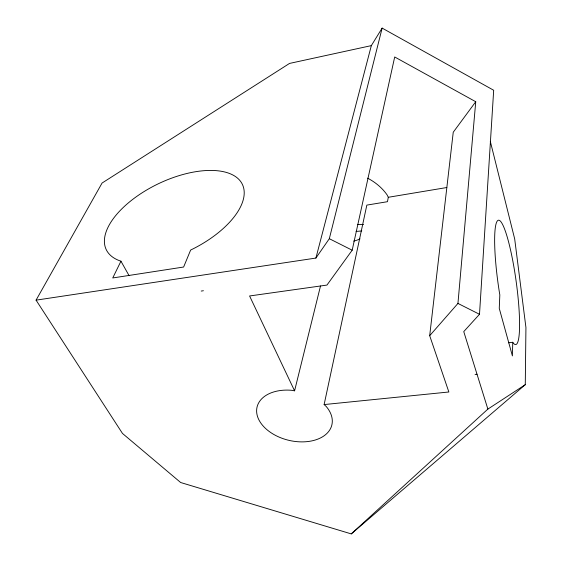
<?xml version="1.0" encoding="UTF-8"?>
<svg xmlns="http://www.w3.org/2000/svg" width="562" height="562" viewBox="0 0 562 562"><rect width="100%" height="100%" fill="white"/><g stroke="black" fill="none" stroke-linecap="round" stroke-linejoin="round"><path stroke-width="0.84" d="M351.264 533.9L487.872 409.101L463.755 331.608L479.505 314.284L493.682 90.257L382.139 28.1L371.334 45.62L289.521 63.429L102.073 183.036L36.066 300.15L122.467 433.428L180.655 482.519L351.264 533.9L525.273 384.682L525.934 327.541L514.687 238.934L490.289 141.287M512.755 342.272L512.404 355.908L499.26 308.376L499.822 294.924A62.782 9.097 82.1 0 1 498.283 220.248A62.782 9.097 82.1 0 1 517.195 289.5A62.782 9.097 82.1 0 1 512.755 342.272L508.413 342.771M324.126 404.57L448.862 391.988L429.691 335.69L457.946 303.431L475.747 101.729L394.7 56.973L352.184 250.202L326.951 285.075L249.577 295.97L294.579 390.822L291.453 390.281A38.455 24.974 13.5 0 0 257.747 417.173A38.455 24.974 13.5 0 0 309.606 441.303A38.455 24.974 13.5 0 0 326.157 406.424L324.126 404.57L366.831 205.109L387.471 201.695L388.3 197.283L387.092 194.895A51.142 40.408 13.6 0 0 367.611 178.168M429.691 335.69L453.246 132.232L475.747 101.729M294.579 390.822L320.509 285.981M36.066 300.15L315.907 258.063L329.325 238.695L382.139 28.1M315.907 258.063L371.334 45.62M120.949 261.19L112.744 277.958L183.626 267.027L190.637 250.055A75.47 36.874 -25.6 0 0 238.906 179.433A75.47 36.874 -25.6 0 0 137.964 195.569A75.47 36.874 -25.6 0 0 120.949 261.19L129.098 275.689M487.872 409.101L525.273 384.682M388.3 197.283L446.825 187.525M201.217 291.06L203.423 290.737M475.059 374.447L477.026 374.243M329.325 238.695L352.184 250.202M457.946 303.431L479.505 314.284M361.773 230.863A49.779 40.064 13.6 0 1 356.055 231.375M363.558 224.554A76.158 62.818 13.6 0 1 357.58 224.414M359.996 238.899A30.84 24.264 13.6 0 1 353.674 241.091"/></g></svg>
